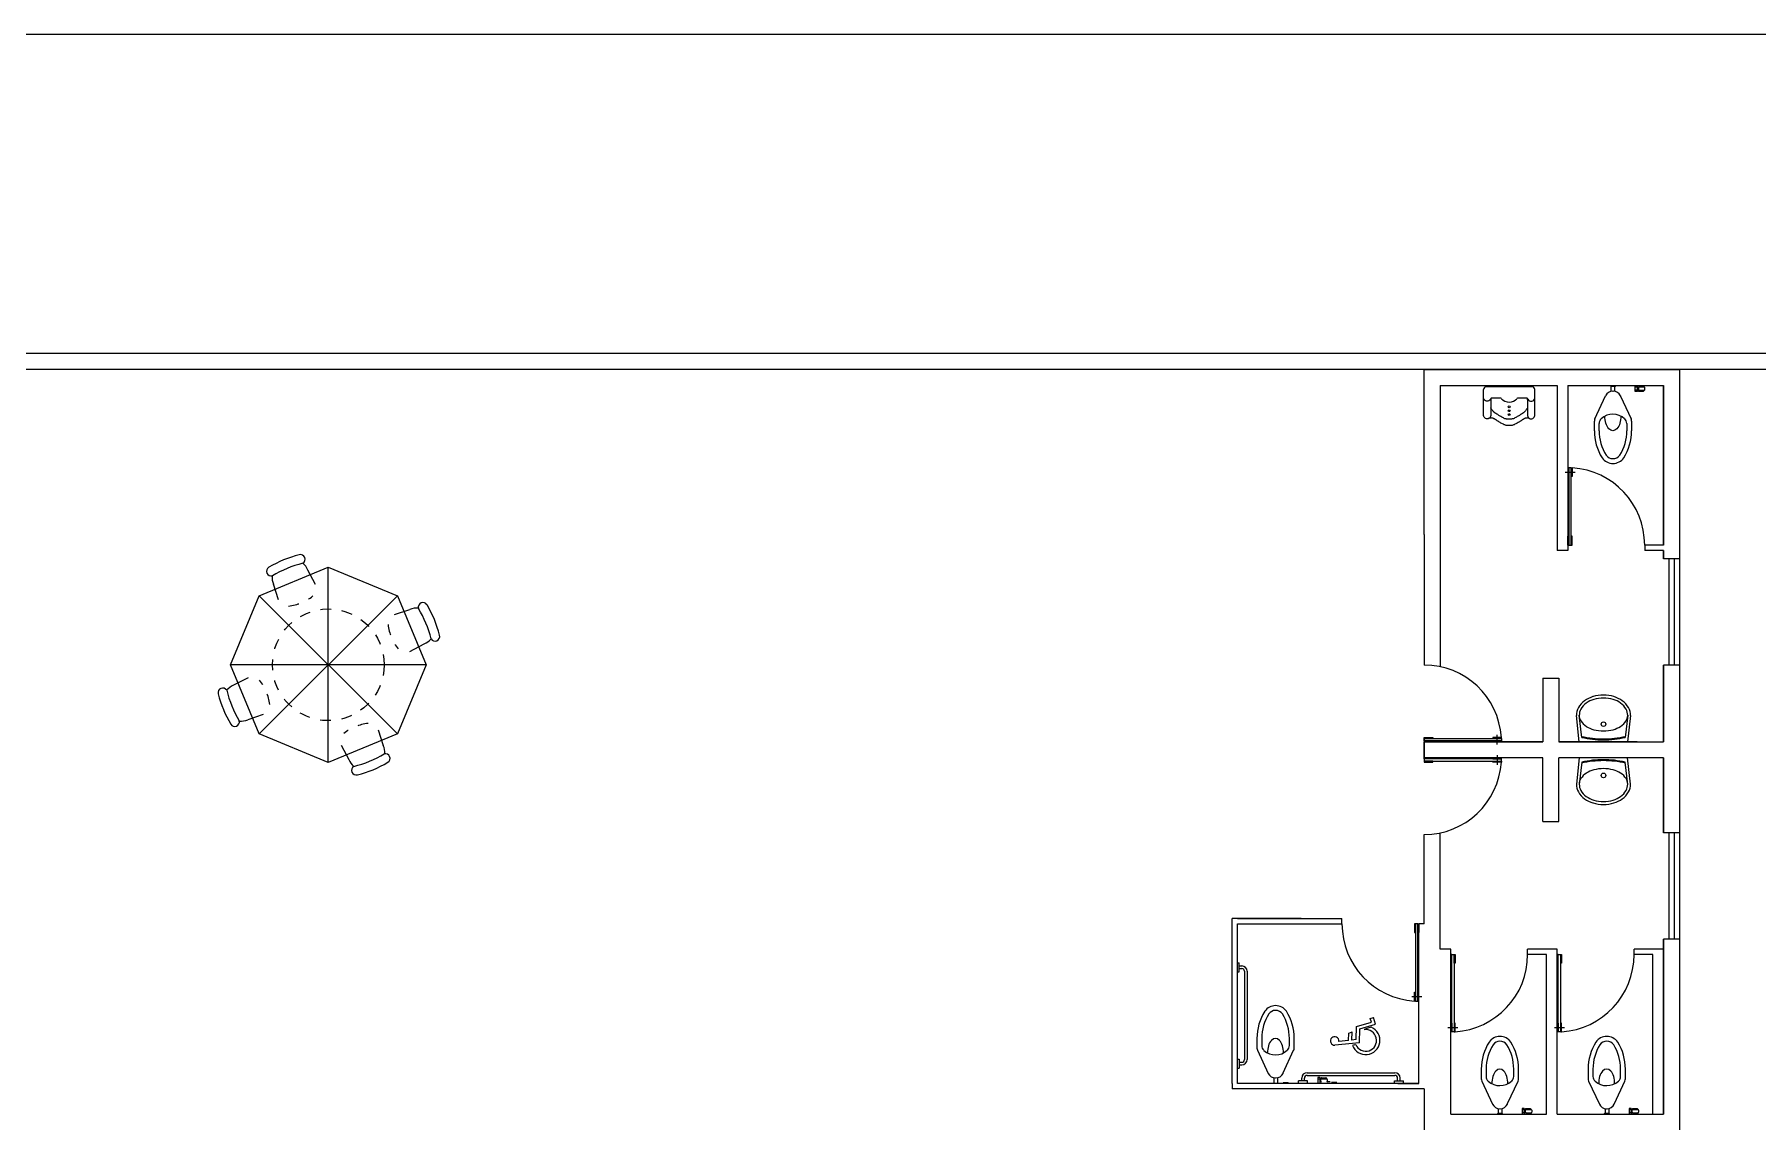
# Model space of a CAD drawing. Header units: millimetres. Extents: x 2667 to 2848, y -1 to 1765.
# Drawn here: x 2799.54 to 2815.73, y 1754.44 to 1764.66 of the extents above; entities that cross this region are included whole.
import ezdxf

# ---------------------------------------------------------------- set-up
doc = ezdxf.new("R2010")
doc.units = ezdxf.units.MM
doc.linetypes.add('P_6', pattern=[0.234375, 0.046875, -0.046875, 0.140625])
for name, color, linetype, lineweight in [('MURATURA_sezioni', 5, 'Continuous', 18), ('PORTE_infissi', 252, 'Continuous', 5), ('PROIEZIONI_finissime', 251, 'Continuous', 0), ('VETRATE', 171, 'Continuous', 9)]:
    doc.layers.add(name, color=color, linetype=linetype, lineweight=lineweight)
doc.layers.add('SANITARI', color=175, linetype='Continuous')

msp = doc.modelspace()

# ---------------------------------------------------------------- linework, layer by layer
at = {"linetype": 'Continuous'}
for p, q in [((2801.656, 1759.381), (2802.305, 1759.65)), ((2802.184, 1759.486), (2802.113, 1759.622)), ((2802.305, 1759.65), (2802.955, 1759.381)), ((2802.305, 1757.813), (2802.305, 1759.65)), ((2801.838, 1759.343), (2801.789, 1759.488)), ((2801.387, 1758.731), (2801.656, 1759.381)), ((2801.656, 1758.082), (2802.955, 1759.381)), ((2802.955, 1758.082), (2801.656, 1759.381)), ((2802.955, 1759.381), (2803.224, 1758.731)), ((2802.927, 1759.203), (2803.072, 1759.252)), ((2803.07, 1758.857), (2803.206, 1758.928)), ((2801.656, 1758.082), (2801.387, 1758.731)), ((2803.224, 1758.731), (2801.387, 1758.731)), ((2803.224, 1758.731), (2802.955, 1758.082)), ((2801.551, 1758.61), (2801.415, 1758.539)), ((2801.694, 1758.264), (2801.548, 1758.215)), ((2802.305, 1757.813), (2801.656, 1758.082)), ((2802.955, 1758.082), (2802.305, 1757.813)), ((2802.427, 1757.977), (2802.498, 1757.84)), ((2802.773, 1758.12), (2802.822, 1757.974))]:
    msp.add_line(p, q, dxfattribs=at)
for p in [(2812.355, 1754.796), (2812.447, 1754.796)]:
    msp.add_line(p, (2812.551, 1754.796))
msp.add_lwpolyline([(2684.449, 1677.657), (2827.449, 1677.657), (2827.449, 1764.657), (2684.449, 1764.657)], close=True)
at = {"linetype": 'P_6'}
msp.add_circle((2802.305, 1758.731), 0.525, dxfattribs=at)
at = {"linetype": 'Continuous'}
for centre, radius, start, end in [((2802.287, 1758.747), 1.05, 104.0445, 120.9555), ((2802.043, 1759.724), 0.0437, 300.9554, 104.0446), ((2801.769, 1759.61), 0.0437, 120.9555, 284.0445), ((2802.32, 1758.667), 1.05, 104.0445, 120.9555), ((2801.951, 1759.555), 0.175, 22.5, 48.7122), ((2801.951, 1759.555), 0.175, 176.118, 202.5), ((2803.194, 1759.272), 0.0437, 30.9555, 194.0445), ((2802.332, 1758.754), 1.05, 14.0445, 30.9555), ((2803.139, 1759.09), 0.175, 86.118, 112.5), ((2802.252, 1758.721), 1.05, 14.0445, 30.9555), ((2803.139, 1759.09), 0.175, 292.5, 318.7122), ((2803.308, 1758.998), 0.0437, 210.9555, 14.0445), ((2801.313, 1758.469), 0.0437, 30.9555, 194.0445), ((2801.481, 1758.377), 0.175, 112.5, 138.7122), ((2802.369, 1758.746), 1.05, 194.0445, 210.9555), ((2802.289, 1758.713), 1.05, 194.0445, 210.9555), ((2801.426, 1758.195), 0.0437, 210.9555, 14.0445), ((2801.481, 1758.377), 0.175, 266.118, 292.5), ((2802.66, 1757.907), 0.175, 356.118, 22.5), ((2802.66, 1757.907), 0.175, 202.5, 228.7122), ((2802.291, 1758.795), 1.05, 284.0445, 300.9555), ((2802.324, 1758.715), 1.05, 284.0445, 300.9555), ((2802.841, 1757.852), 0.0437, 300.9554, 104.0446), ((2802.568, 1757.739), 0.0437, 120.9555, 284.0445)]:
    msp.add_arc(centre, radius, start, end, dxfattribs=at)
at = {"linetype": 'P_6'}
for centre, start, end in [((2801.881, 1759.728), 276.3913, 308.6087), ((2803.312, 1759.16), 186.3913, 218.6087), ((2801.309, 1758.307), 6.3913, 38.6087), ((2802.73, 1757.735), 96.3913, 128.6087)]:
    msp.add_arc(centre, 0.448, start, end, dxfattribs=at)
at = {"layer": 'MURATURA_sezioni'}
for p, q in [((2812.601, 1761.507), (2815.001, 1761.507)), ((2812.601, 1759.957), (2812.601, 1761.507)), ((2815.001, 1761.507), (2815.001, 1754.357)), ((2812.751, 1761.357), (2812.751, 1758.714)), ((2812.751, 1761.357), (2813.851, 1761.357)), ((2813.851, 1761.357), (2813.851, 1759.807)), ((2813.851, 1761.357), (2813.851, 1760.757)), ((2813.951, 1761.357), (2814.851, 1761.357)), ((2813.951, 1761.357), (2813.951, 1759.807)), ((2813.951, 1761.357), (2813.951, 1760.757)), ((2814.851, 1761.357), (2814.851, 1759.857)), ((2814.851, 1759.857), (2814.851, 1761.357)), ((2812.601, 1759.957), (2812.601, 1758.729)), ((2812.601, 1759.957), (2812.601, 1758.729)), ((2813.951, 1759.807), (2813.851, 1759.807)), ((2814.851, 1759.857), (2814.673, 1759.857)), ((2814.673, 1759.857), (2814.673, 1759.807)), ((2814.851, 1759.807), (2814.673, 1759.807)), ((2814.851, 1759.807), (2814.851, 1759.728)), ((2814.851, 1759.728), (2814.851, 1759.807)), ((2815.001, 1759.728), (2814.851, 1759.728)), ((2814.851, 1758.728), (2814.851, 1758.007)), ((2814.851, 1758.007), (2814.851, 1758.728)), ((2815.001, 1758.728), (2814.851, 1758.728)), ((2815.001, 1758.728), (2815.001, 1757.152)), ((2813.715, 1758.607), (2813.715, 1758.007)), ((2813.715, 1758.607), (2813.865, 1758.607)), ((2813.865, 1758.607), (2813.865, 1758.007)), ((2812.601, 1758.048), (2812.601, 1757.816)), ((2812.601, 1757.857), (2812.601, 1758.007)), ((2812.601, 1758.007), (2813.715, 1758.007)), ((2812.601, 1758.007), (2812.601, 1757.857)), ((2813.715, 1758.007), (2812.601, 1758.007)), ((2813.865, 1758.007), (2814.851, 1758.007)), ((2814.601, 1758.007), (2813.865, 1758.007)), ((2813.715, 1757.857), (2812.601, 1757.857)), ((2813.715, 1757.257), (2813.715, 1757.857)), ((2813.865, 1757.257), (2813.865, 1757.857)), ((2814.851, 1757.857), (2813.865, 1757.857)), ((2814.851, 1757.152), (2814.851, 1757.857)), ((2814.851, 1757.857), (2814.851, 1757.152)), ((2813.715, 1757.257), (2813.865, 1757.257)), ((2812.601, 1756.296), (2812.601, 1757.135)), ((2812.751, 1756.057), (2812.751, 1757.151)), ((2815.001, 1757.152), (2814.851, 1757.152)), ((2810.847, 1756.346), (2810.797, 1756.346)), ((2810.797, 1756.296), (2810.797, 1756.346)), ((2810.797, 1754.796), (2810.797, 1756.296)), ((2810.847, 1756.346), (2811.829, 1756.346)), ((2811.447, 1756.346), (2810.847, 1756.346)), ((2810.847, 1754.796), (2810.847, 1756.296)), ((2810.847, 1756.296), (2811.324, 1756.296)), ((2811.324, 1756.296), (2811.829, 1756.296)), ((2811.829, 1756.296), (2811.829, 1756.346)), ((2812.551, 1754.796), (2812.551, 1756.296)), ((2812.601, 1756.296), (2812.551, 1756.296)), ((2812.851, 1756.057), (2812.751, 1756.057)), ((2812.851, 1754.507), (2812.851, 1756.057)), ((2813.851, 1756.057), (2813.573, 1756.057)), ((2813.573, 1756.007), (2813.573, 1756.057)), ((2813.851, 1754.507), (2813.851, 1756.057)), ((2814.851, 1756.057), (2814.573, 1756.057)), ((2814.573, 1756.007), (2814.573, 1756.057)), ((2814.851, 1754.507), (2814.851, 1756.152)), ((2814.851, 1756.152), (2814.851, 1754.507)), ((2815.001, 1756.152), (2814.851, 1756.152)), ((2814.851, 1754.507), (2814.851, 1756.057)), ((2813.751, 1756.007), (2813.573, 1756.007)), ((2813.751, 1754.507), (2813.751, 1756.007)), ((2814.751, 1756.007), (2814.573, 1756.007)), ((2814.751, 1754.507), (2814.751, 1756.007)), ((2810.797, 1754.796), (2810.797, 1754.746)), ((2810.942, 1754.746), (2810.797, 1754.746)), ((2812.355, 1754.796), (2810.847, 1754.796)), ((2812.551, 1754.796), (2810.942, 1754.796)), ((2812.551, 1754.796), (2810.942, 1754.796)), ((2812.601, 1754.746), (2810.942, 1754.746)), ((2812.601, 1754.746), (2812.601, 1754.357)), ((2812.851, 1754.507), (2813.751, 1754.507)), ((2813.851, 1754.507), (2814.851, 1754.507))]:
    msp.add_line(p, q, dxfattribs=at)
for points in [[(2687.449, 1727.814), (2687.449, 1680.657), (2824.449, 1680.657), (2824.449, 1761.657), (2687.449, 1761.657), (2687.449, 1757.868)], [(2687.599, 1726.971), (2687.599, 1680.807), (2824.299, 1680.807), (2824.299, 1761.507), (2687.599, 1761.507), (2687.599, 1757.838)]]:
    msp.add_lwpolyline(points, dxfattribs=at)
at = {"layer": 'PORTE_infissi'}
for p, q in [((2813.925, 1760.542), (2814.019, 1760.542)), ((2813.286, 1757.981), (2813.286, 1758.074)), ((2813.286, 1757.883), (2813.286, 1757.79)), ((2812.578, 1755.611), (2812.484, 1755.611)), ((2812.825, 1755.322), (2812.919, 1755.322)), ((2813.825, 1755.322), (2813.919, 1755.322))]:
    msp.add_line(p, q, dxfattribs=at)
at = {"layer": 'PORTE_infissi', "const_width": 0.00436}
for points in [[(2813.949, 1760.561), (2813.949, 1760.523)], [(2813.995, 1760.561), (2813.995, 1760.523)], [(2813.305, 1758.051), (2813.268, 1758.051)], [(2813.305, 1758.005), (2813.268, 1758.005)], [(2813.305, 1757.86), (2813.268, 1757.86)], [(2813.305, 1757.814), (2813.268, 1757.814)], [(2812.508, 1755.592), (2812.508, 1755.63)], [(2812.554, 1755.592), (2812.554, 1755.63)], [(2812.849, 1755.303), (2812.849, 1755.341)], [(2812.895, 1755.303), (2812.895, 1755.341)], [(2813.849, 1755.303), (2813.849, 1755.341)], [(2813.895, 1755.303), (2813.895, 1755.341)]]:
    msp.add_lwpolyline(points, dxfattribs=at)
at = {"layer": 'PORTE_infissi'}
for points in [[(2813.96, 1760.583), (2813.951, 1760.583), (2813.951, 1760.501), (2813.96, 1760.501)], [(2813.961, 1760.583), (2813.961, 1759.857), (2813.983, 1759.857), (2813.983, 1760.583)], [(2813.984, 1760.583), (2813.992, 1760.583), (2813.992, 1760.501), (2813.984, 1760.501)], [(2813.96, 1759.857), (2813.951, 1759.857), (2813.951, 1759.94), (2813.96, 1759.94)], [(2813.984, 1759.857), (2813.992, 1759.857), (2813.992, 1759.94), (2813.984, 1759.94)], [(2812.601, 1758.039), (2812.601, 1758.048), (2812.684, 1758.048), (2812.684, 1758.039)], [(2813.328, 1758.017), (2812.601, 1758.017), (2812.601, 1758.039), (2813.328, 1758.039)], [(2812.601, 1758.016), (2812.601, 1758.007), (2812.684, 1758.007), (2812.684, 1758.016)], [(2813.328, 1758.039), (2813.328, 1758.048), (2813.245, 1758.048), (2813.245, 1758.039)], [(2813.328, 1758.016), (2813.328, 1758.007), (2813.245, 1758.007), (2813.245, 1758.016)], [(2812.601, 1757.848), (2812.601, 1757.857), (2812.684, 1757.857), (2812.684, 1757.848)], [(2813.328, 1757.848), (2812.601, 1757.848), (2812.601, 1757.826), (2813.328, 1757.826)], [(2812.601, 1757.825), (2812.601, 1757.816), (2812.684, 1757.816), (2812.684, 1757.825)], [(2813.328, 1757.848), (2813.328, 1757.857), (2813.245, 1757.857), (2813.245, 1757.848)], [(2813.328, 1757.825), (2813.328, 1757.816), (2813.245, 1757.816), (2813.245, 1757.825)], [(2812.519, 1756.296), (2812.51, 1756.296), (2812.51, 1756.214), (2812.519, 1756.214)], [(2812.542, 1755.57), (2812.542, 1756.296), (2812.52, 1756.296), (2812.52, 1755.57)], [(2812.543, 1756.296), (2812.551, 1756.296), (2812.551, 1756.214), (2812.543, 1756.214)], [(2812.86, 1756.007), (2812.851, 1756.007), (2812.851, 1755.925), (2812.86, 1755.925)], [(2812.861, 1755.281), (2812.861, 1756.007), (2812.883, 1756.007), (2812.883, 1755.281)], [(2812.884, 1756.007), (2812.892, 1756.007), (2812.892, 1755.925), (2812.884, 1755.925)], [(2813.86, 1756.007), (2813.851, 1756.007), (2813.851, 1755.925), (2813.86, 1755.925)], [(2813.861, 1755.281), (2813.861, 1756.007), (2813.883, 1756.007), (2813.883, 1755.281)], [(2813.884, 1756.007), (2813.892, 1756.007), (2813.892, 1755.925), (2813.884, 1755.925)], [(2812.519, 1755.57), (2812.51, 1755.57), (2812.51, 1755.652), (2812.519, 1755.652)], [(2812.543, 1755.57), (2812.551, 1755.57), (2812.551, 1755.652), (2812.543, 1755.652)], [(2812.86, 1755.281), (2812.851, 1755.281), (2812.851, 1755.363), (2812.86, 1755.363)], [(2812.884, 1755.281), (2812.892, 1755.281), (2812.892, 1755.363), (2812.884, 1755.363)], [(2813.86, 1755.281), (2813.851, 1755.281), (2813.851, 1755.363), (2813.86, 1755.363)], [(2813.884, 1755.281), (2813.892, 1755.281), (2813.892, 1755.363), (2813.884, 1755.363)]]:
    msp.add_lwpolyline(points, close=True, dxfattribs=at)
for centre, start, end in [((2813.946, 1759.857), 360, 86.3811), ((2812.601, 1758.002), 3.6189, 90), ((2812.601, 1757.862), 270, 356.3811), ((2812.556, 1756.296), 180, 266.3811), ((2812.846, 1756.007), 273.6189, 0), ((2813.846, 1756.007), 273.6189, 0)]:
    msp.add_arc(centre, 0.727, start, end, dxfattribs=at)
at = {"layer": 'PROIEZIONI_finissime'}
for p, q in [((2815.001, 1759.728), (2815.001, 1758.728)), ((2815.001, 1757.152), (2815.001, 1756.152))]:
    msp.add_line(p, q, dxfattribs=at)
at = {"layer": 'SANITARI'}
for p, q in [((2813.16, 1761.074), (2813.16, 1761.32)), ((2813.614, 1761.345), (2813.185, 1761.345)), ((2813.227, 1761.221), (2813.227, 1761.074)), ((2813.313, 1761.239), (2813.241, 1761.239)), ((2813.555, 1761.239), (2813.486, 1761.239)), ((2813.573, 1761.221), (2813.573, 1761.074)), ((2813.64, 1761.074), (2813.64, 1761.32)), ((2814.204, 1761.044), (2814.305, 1761.26)), ((2814.401, 1761.355), (2814.35, 1761.355)), ((2814.35, 1761.354), (2814.35, 1761.355)), ((2814.396, 1761.349), (2814.355, 1761.349)), ((2814.359, 1761.303), (2814.359, 1761.349)), ((2814.373, 1761.304), (2814.377, 1761.304)), ((2814.393, 1761.302), (2814.393, 1761.349)), ((2814.401, 1761.354), (2814.401, 1761.355)), ((2814.445, 1761.26), (2814.447, 1761.256)), ((2814.447, 1761.256), (2814.545, 1761.044)), ((2814.604, 1761.355), (2814.584, 1761.355)), ((2814.584, 1761.3), (2814.584, 1761.355)), ((2814.604, 1761.341), (2814.584, 1761.341)), ((2814.604, 1761.314), (2814.584, 1761.314)), ((2814.604, 1761.3), (2814.584, 1761.3)), ((2814.604, 1761.3), (2814.604, 1761.355)), ((2814.609, 1761.333), (2814.604, 1761.333)), ((2814.604, 1761.308), (2814.664, 1761.308)), ((2814.614, 1761.338), (2814.614, 1761.338)), ((2814.614, 1761.338), (2814.614, 1761.317)), ((2814.619, 1761.343), (2814.669, 1761.343)), ((2814.619, 1761.312), (2814.669, 1761.312)), ((2814.619, 1761.303), (2814.659, 1761.303)), ((2814.674, 1761.317), (2814.674, 1761.338)), ((2813.219, 1761.05), (2813.211, 1761.048)), ((2813.225, 1761.051), (2813.219, 1761.05)), ((2813.231, 1761.052), (2813.225, 1761.051)), ((2813.232, 1761.139), (2813.227, 1761.147)), ((2813.236, 1761.051), (2813.231, 1761.052)), ((2813.237, 1761.132), (2813.232, 1761.139)), ((2813.241, 1761.051), (2813.236, 1761.051)), ((2813.241, 1761.126), (2813.237, 1761.132)), ((2813.244, 1761.121), (2813.241, 1761.126)), ((2813.245, 1761.05), (2813.241, 1761.051)), ((2813.247, 1761.117), (2813.244, 1761.121)), ((2813.248, 1761.049), (2813.245, 1761.05)), ((2813.249, 1761.114), (2813.247, 1761.117)), ((2813.251, 1761.047), (2813.248, 1761.049)), ((2813.252, 1761.111), (2813.249, 1761.114)), ((2813.254, 1761.109), (2813.252, 1761.111)), ((2813.256, 1761.107), (2813.254, 1761.109)), ((2813.258, 1761.105), (2813.256, 1761.107)), ((2813.26, 1761.104), (2813.258, 1761.105)), ((2813.262, 1761.102), (2813.26, 1761.104)), ((2813.264, 1761.101), (2813.262, 1761.102)), ((2813.266, 1761.1), (2813.264, 1761.101)), ((2813.269, 1761.098), (2813.266, 1761.1)), ((2813.271, 1761.096), (2813.269, 1761.098)), ((2813.274, 1761.095), (2813.271, 1761.096)), ((2813.277, 1761.093), (2813.274, 1761.095)), ((2813.28, 1761.091), (2813.277, 1761.093)), ((2813.284, 1761.088), (2813.28, 1761.091)), ((2813.288, 1761.086), (2813.284, 1761.088)), ((2813.292, 1761.083), (2813.288, 1761.086)), ((2813.297, 1761.08), (2813.292, 1761.083)), ((2813.303, 1761.076), (2813.297, 1761.08)), ((2813.309, 1761.072), (2813.303, 1761.076)), ((2813.316, 1761.068), (2813.309, 1761.072)), ((2813.323, 1761.064), (2813.316, 1761.068)), ((2813.33, 1761.059), (2813.323, 1761.064)), ((2813.338, 1761.055), (2813.33, 1761.059)), ((2813.345, 1761.052), (2813.338, 1761.055)), ((2813.352, 1761.048), (2813.345, 1761.052)), ((2813.454, 1761.052), (2813.447, 1761.048)), ((2813.462, 1761.055), (2813.454, 1761.052)), ((2813.469, 1761.059), (2813.462, 1761.055)), ((2813.476, 1761.064), (2813.469, 1761.059)), ((2813.484, 1761.068), (2813.476, 1761.064)), ((2813.49, 1761.072), (2813.484, 1761.068)), ((2813.497, 1761.076), (2813.49, 1761.072)), ((2813.502, 1761.08), (2813.497, 1761.076)), ((2813.507, 1761.083), (2813.502, 1761.08)), ((2813.512, 1761.086), (2813.507, 1761.083)), ((2813.516, 1761.088), (2813.512, 1761.086)), ((2813.519, 1761.091), (2813.516, 1761.088)), ((2813.523, 1761.093), (2813.519, 1761.091)), ((2813.526, 1761.095), (2813.523, 1761.093)), ((2813.528, 1761.097), (2813.526, 1761.095)), ((2813.531, 1761.099), (2813.528, 1761.097)), ((2813.533, 1761.1), (2813.531, 1761.099)), ((2813.536, 1761.102), (2813.533, 1761.1)), ((2813.538, 1761.104), (2813.536, 1761.102)), ((2813.54, 1761.105), (2813.538, 1761.104)), ((2813.542, 1761.107), (2813.54, 1761.105)), ((2813.544, 1761.109), (2813.542, 1761.107)), ((2813.546, 1761.111), (2813.544, 1761.109)), ((2813.549, 1761.114), (2813.546, 1761.111)), ((2813.551, 1761.049), (2813.548, 1761.047)), ((2813.551, 1761.117), (2813.549, 1761.114)), ((2813.554, 1761.12), (2813.551, 1761.117)), ((2813.555, 1761.05), (2813.551, 1761.049)), ((2813.557, 1761.124), (2813.554, 1761.12)), ((2813.559, 1761.051), (2813.555, 1761.05)), ((2813.56, 1761.128), (2813.557, 1761.124)), ((2813.564, 1761.051), (2813.559, 1761.051)), ((2813.564, 1761.134), (2813.56, 1761.128)), ((2813.568, 1761.14), (2813.564, 1761.134)), ((2813.569, 1761.052), (2813.564, 1761.051)), ((2813.573, 1761.147), (2813.568, 1761.14)), ((2813.575, 1761.051), (2813.569, 1761.052)), ((2813.581, 1761.05), (2813.575, 1761.051)), ((2813.588, 1761.048), (2813.581, 1761.05)), ((2813.254, 1761.046), (2813.251, 1761.047)), ((2813.257, 1761.045), (2813.254, 1761.046)), ((2813.259, 1761.044), (2813.257, 1761.045)), ((2813.262, 1761.042), (2813.259, 1761.044)), ((2813.264, 1761.041), (2813.262, 1761.042)), ((2813.266, 1761.04), (2813.264, 1761.041)), ((2813.269, 1761.038), (2813.266, 1761.04)), ((2813.271, 1761.037), (2813.269, 1761.038)), ((2813.274, 1761.035), (2813.271, 1761.037)), ((2813.277, 1761.033), (2813.274, 1761.035)), ((2813.28, 1761.031), (2813.277, 1761.033)), ((2813.284, 1761.029), (2813.28, 1761.031)), ((2813.288, 1761.026), (2813.284, 1761.029)), ((2813.292, 1761.023), (2813.288, 1761.026)), ((2813.297, 1761.02), (2813.292, 1761.023)), ((2813.303, 1761.016), (2813.297, 1761.02)), ((2813.309, 1761.012), (2813.303, 1761.016)), ((2813.316, 1761.008), (2813.309, 1761.012)), ((2813.323, 1761.004), (2813.316, 1761.008)), ((2813.33, 1761), (2813.323, 1761.004)), ((2813.338, 1760.996), (2813.33, 1761)), ((2813.345, 1760.992), (2813.338, 1760.996)), ((2813.352, 1760.988), (2813.345, 1760.992)), ((2813.359, 1761.045), (2813.352, 1761.048)), ((2813.359, 1760.986), (2813.352, 1760.988)), ((2813.365, 1761.043), (2813.359, 1761.045)), ((2813.365, 1760.984), (2813.359, 1760.986)), ((2813.371, 1761.042), (2813.365, 1761.043)), ((2813.371, 1760.982), (2813.365, 1760.984)), ((2813.376, 1761.041), (2813.371, 1761.042)), ((2813.376, 1760.981), (2813.371, 1760.982)), ((2813.382, 1761.04), (2813.376, 1761.041)), ((2813.382, 1760.98), (2813.376, 1760.981)), ((2813.386, 1761.04), (2813.382, 1761.04)), ((2813.386, 1760.98), (2813.382, 1760.98)), ((2813.391, 1761.039), (2813.386, 1761.04)), ((2813.391, 1760.98), (2813.386, 1760.98)), ((2813.395, 1761.039), (2813.391, 1761.039)), ((2813.395, 1760.98), (2813.391, 1760.98)), ((2813.4, 1761.039), (2813.395, 1761.039)), ((2813.4, 1760.98), (2813.395, 1760.98)), ((2813.404, 1761.039), (2813.4, 1761.039)), ((2813.404, 1760.98), (2813.4, 1760.98)), ((2813.409, 1761.039), (2813.404, 1761.039)), ((2813.409, 1760.98), (2813.404, 1760.98)), ((2813.413, 1761.04), (2813.409, 1761.039)), ((2813.413, 1760.98), (2813.409, 1760.98)), ((2813.418, 1761.04), (2813.413, 1761.04)), ((2813.418, 1760.98), (2813.413, 1760.98)), ((2813.423, 1761.041), (2813.418, 1761.04)), ((2813.423, 1760.981), (2813.418, 1760.98)), ((2813.429, 1761.042), (2813.423, 1761.041)), ((2813.429, 1760.982), (2813.423, 1760.981)), ((2813.434, 1761.043), (2813.429, 1761.042)), ((2813.434, 1760.984), (2813.429, 1760.982)), ((2813.441, 1761.045), (2813.434, 1761.043)), ((2813.441, 1760.986), (2813.434, 1760.984)), ((2813.447, 1761.048), (2813.441, 1761.045)), ((2813.447, 1760.988), (2813.441, 1760.986)), ((2813.454, 1760.992), (2813.447, 1760.988)), ((2813.462, 1760.996), (2813.454, 1760.992)), ((2813.469, 1761), (2813.462, 1760.996)), ((2813.476, 1761.004), (2813.469, 1761)), ((2813.484, 1761.008), (2813.476, 1761.004)), ((2813.49, 1761.012), (2813.484, 1761.008)), ((2813.497, 1761.016), (2813.49, 1761.012)), ((2813.502, 1761.02), (2813.497, 1761.016)), ((2813.507, 1761.023), (2813.502, 1761.02)), ((2813.512, 1761.026), (2813.507, 1761.023)), ((2813.516, 1761.029), (2813.512, 1761.026)), ((2813.519, 1761.031), (2813.516, 1761.029)), ((2813.523, 1761.033), (2813.519, 1761.031)), ((2813.526, 1761.035), (2813.523, 1761.033)), ((2813.528, 1761.037), (2813.526, 1761.035)), ((2813.531, 1761.038), (2813.528, 1761.037)), ((2813.533, 1761.04), (2813.531, 1761.038)), ((2813.536, 1761.041), (2813.533, 1761.04)), ((2813.538, 1761.042), (2813.536, 1761.041)), ((2813.54, 1761.044), (2813.538, 1761.042)), ((2813.543, 1761.045), (2813.54, 1761.044)), ((2813.545, 1761.046), (2813.543, 1761.045)), ((2813.548, 1761.047), (2813.545, 1761.046)), ((2814.2, 1760.931), (2814.2, 1761.023)), ((2814.245, 1760.931), (2814.245, 1761)), ((2814.505, 1761), (2814.505, 1760.931)), ((2814.55, 1761.023), (2814.55, 1760.931)), ((2814.55, 1760.931), (2814.55, 1760.931)), ((2814.058, 1758.007), (2814.031, 1758.255)), ((2814.081, 1758.049), (2814.058, 1758.258)), ((2814.514, 1758.258), (2814.491, 1758.049)), ((2814.541, 1758.255), (2814.513, 1758.007)), ((2814.513, 1758.007), (2814.058, 1758.007)), ((2814.058, 1757.857), (2814.031, 1757.61)), ((2814.513, 1757.857), (2814.058, 1757.857)), ((2814.081, 1757.816), (2814.058, 1757.607)), ((2814.514, 1757.607), (2814.491, 1757.816)), ((2814.541, 1757.61), (2814.513, 1757.857)), ((2810.847, 1755.93), (2810.863, 1755.93)), ((2810.863, 1755.845), (2810.863, 1755.93)), ((2810.863, 1755.9), (2810.888, 1755.9)), ((2810.863, 1755.875), (2810.888, 1755.875)), ((2810.847, 1755.845), (2810.863, 1755.845)), ((2810.913, 1755.85), (2810.913, 1755.02)), ((2810.938, 1755.85), (2810.938, 1755.02)), ((2812.094, 1755.407), (2812.124, 1755.416)), ((2812.105, 1755.373), (2812.094, 1755.407)), ((2812.144, 1755.353), (2812.124, 1755.416)), ((2811.891, 1755.199), (2811.893, 1755.269)), ((2811.893, 1755.269), (2811.925, 1755.28)), ((2811.923, 1755.202), (2811.925, 1755.28)), ((2811.963, 1755.207), (2811.966, 1755.331)), ((2811.966, 1755.331), (2812.105, 1755.373)), ((2811.994, 1755.178), (2811.998, 1755.308)), ((2811.998, 1755.308), (2812.144, 1755.353)), ((2812.073, 1755.314), (2812.037, 1755.302)), ((2812.104, 1755.324), (2812.073, 1755.314)), ((2811.03, 1755.219), (2811.03, 1755.128)), ((2811.034, 1755.107), (2811.134, 1754.89)), ((2811.075, 1755.219), (2811.075, 1755.151)), ((2811.277, 1754.895), (2811.375, 1755.107)), ((2811.335, 1755.151), (2811.335, 1755.219)), ((2811.38, 1755.219), (2811.38, 1755.219)), ((2811.38, 1755.128), (2811.38, 1755.219)), ((2811.994, 1755.178), (2811.762, 1755.155)), ((2811.891, 1755.199), (2811.8, 1755.19)), ((2811.963, 1755.207), (2811.923, 1755.202)), ((2811.945, 1755.158), (2811.927, 1755.153)), ((2811.945, 1755.158), (2811.958, 1755.161)), ((2810.847, 1755.025), (2810.863, 1755.025)), ((2810.847, 1754.94), (2810.863, 1754.94)), ((2810.863, 1755.025), (2810.863, 1754.94)), ((2810.863, 1754.995), (2810.888, 1754.995)), ((2810.863, 1754.97), (2810.888, 1754.97)), ((2813.138, 1754.931), (2813.138, 1754.839)), ((2813.183, 1754.931), (2813.183, 1754.862)), ((2813.443, 1754.862), (2813.443, 1754.931)), ((2813.488, 1754.931), (2813.488, 1754.931)), ((2813.488, 1754.839), (2813.488, 1754.931)), ((2814.142, 1754.931), (2814.142, 1754.839)), ((2814.187, 1754.931), (2814.187, 1754.862)), ((2814.447, 1754.862), (2814.447, 1754.931)), ((2814.492, 1754.931), (2814.492, 1754.931)), ((2814.492, 1754.839), (2814.492, 1754.931)), ((2811.188, 1754.848), (2811.188, 1754.802)), ((2811.203, 1754.847), (2811.207, 1754.847)), ((2811.223, 1754.849), (2811.223, 1754.802)), ((2811.275, 1754.89), (2811.277, 1754.895)), ((2811.275, 1754.797), (2811.275, 1754.796)), ((2811.326, 1754.796), (2811.275, 1754.796)), ((2811.321, 1754.802), (2811.28, 1754.802)), ((2811.326, 1754.797), (2811.326, 1754.796)), ((2811.421, 1754.796), (2811.421, 1754.821)), ((2811.506, 1754.821), (2811.421, 1754.821)), ((2811.451, 1754.821), (2811.451, 1754.846)), ((2811.476, 1754.821), (2811.476, 1754.846)), ((2811.501, 1754.896), (2812.326, 1754.896)), ((2811.501, 1754.871), (2812.326, 1754.871)), ((2811.506, 1754.796), (2811.506, 1754.821)), ((2811.622, 1754.851), (2811.601, 1754.851)), ((2811.601, 1754.851), (2811.601, 1754.797)), ((2811.622, 1754.837), (2811.601, 1754.837)), ((2811.622, 1754.851), (2811.622, 1754.797)), ((2811.622, 1754.844), (2811.681, 1754.844)), ((2811.626, 1754.818), (2811.622, 1754.818)), ((2811.631, 1754.813), (2811.631, 1754.834)), ((2811.631, 1754.813), (2811.631, 1754.813)), ((2811.636, 1754.848), (2811.677, 1754.848)), ((2811.636, 1754.839), (2811.686, 1754.839)), ((2811.691, 1754.834), (2811.691, 1754.813)), ((2811.717, 1754.81), (2811.696, 1754.81)), ((2811.732, 1754.808), (2811.781, 1754.808)), ((2812.321, 1754.821), (2812.406, 1754.821)), ((2812.321, 1754.796), (2812.321, 1754.821)), ((2812.351, 1754.821), (2812.351, 1754.846)), ((2812.376, 1754.821), (2812.376, 1754.846)), ((2812.406, 1754.796), (2812.406, 1754.821)), ((2813.142, 1754.818), (2813.243, 1754.602)), ((2813.385, 1754.606), (2813.483, 1754.818)), ((2814.146, 1754.818), (2814.247, 1754.602)), ((2814.389, 1754.606), (2814.487, 1754.818)), ((2813.383, 1754.602), (2813.385, 1754.606)), ((2814.387, 1754.602), (2814.389, 1754.606)), ((2813.288, 1754.508), (2813.288, 1754.507)), ((2813.339, 1754.507), (2813.288, 1754.507)), ((2813.334, 1754.513), (2813.293, 1754.513)), ((2813.297, 1754.559), (2813.297, 1754.513)), ((2813.311, 1754.558), (2813.315, 1754.558)), ((2813.331, 1754.56), (2813.331, 1754.513)), ((2813.339, 1754.508), (2813.339, 1754.507)), ((2813.542, 1754.561), (2813.522, 1754.561)), ((2813.522, 1754.561), (2813.522, 1754.507)), ((2813.542, 1754.548), (2813.522, 1754.548)), ((2813.542, 1754.521), (2813.522, 1754.521)), ((2813.542, 1754.507), (2813.522, 1754.507)), ((2813.542, 1754.561), (2813.542, 1754.507)), ((2813.542, 1754.554), (2813.602, 1754.554)), ((2813.547, 1754.529), (2813.542, 1754.529)), ((2813.552, 1754.524), (2813.552, 1754.545)), ((2813.552, 1754.524), (2813.552, 1754.524)), ((2813.557, 1754.559), (2813.597, 1754.559)), ((2813.557, 1754.55), (2813.607, 1754.55)), ((2813.557, 1754.519), (2813.607, 1754.519)), ((2813.612, 1754.545), (2813.612, 1754.524)), ((2814.292, 1754.508), (2814.292, 1754.507)), ((2814.343, 1754.507), (2814.292, 1754.507)), ((2814.338, 1754.513), (2814.297, 1754.513)), ((2814.301, 1754.559), (2814.301, 1754.513)), ((2814.315, 1754.558), (2814.319, 1754.558)), ((2814.335, 1754.56), (2814.335, 1754.513)), ((2814.343, 1754.508), (2814.343, 1754.507)), ((2814.547, 1754.561), (2814.526, 1754.561)), ((2814.526, 1754.561), (2814.526, 1754.507)), ((2814.547, 1754.548), (2814.526, 1754.548)), ((2814.547, 1754.521), (2814.526, 1754.521)), ((2814.547, 1754.507), (2814.526, 1754.507)), ((2814.547, 1754.561), (2814.547, 1754.507)), ((2814.547, 1754.554), (2814.606, 1754.554)), ((2814.551, 1754.529), (2814.547, 1754.529)), ((2814.556, 1754.524), (2814.556, 1754.545)), ((2814.556, 1754.524), (2814.556, 1754.524)), ((2814.561, 1754.559), (2814.601, 1754.559)), ((2814.561, 1754.55), (2814.611, 1754.55)), ((2814.561, 1754.519), (2814.611, 1754.519)), ((2814.616, 1754.545), (2814.616, 1754.524))]:
    msp.add_line(p, q, dxfattribs=at)
for centre, radius in [((2813.4, 1761.157), 0.00872), ((2813.4, 1761.12), 0.00872), ((2813.4, 1761.083), 0.00872), ((2814.286, 1758.173), 0.022), ((2814.286, 1757.691), 0.022)]:
    msp.add_circle(centre, radius, dxfattribs=at)
for centre, radius, start, end in [((2813.185, 1761.32), 0.0255, 90, 180), ((2813.241, 1761.221), 0.0183, 90, 156.7845), ((2813.245, 1761.221), 0.0183, 90, 180), ((2813.313, 1761.221), 0.0183, 41.8403, 90), ((2813.4, 1761.298), 0.0978, 221.8403, 318.1597), ((2813.486, 1761.221), 0.0183, 90, 138.1597), ((2813.555, 1761.221), 0.0183, 360, 90), ((2813.558, 1761.221), 0.0183, 23.2155, 90), ((2813.614, 1761.32), 0.0255, 360, 90), ((2814.373, 1761.229), 0.075, 90, 155.1576), ((2814.355, 1761.354), 0.00466, 180, 270), ((2814.377, 1761.229), 0.075, 24.8424, 90), ((2814.396, 1761.354), 0.00466, 270, 360), ((2814.609, 1761.338), 0.00503, 270, 0), ((2814.619, 1761.338), 0.00503, 90, 180), ((2814.619, 1761.317), 0.00503, 180, 270), ((2814.619, 1761.308), 0.00503, 186.8681, 270), ((2814.659, 1761.308), 0.00503, 270, 353.1319), ((2814.664, 1761.313), 0.00503, 270, 352.7176), ((2814.669, 1761.338), 0.00503, 0, 90), ((2814.669, 1761.317), 0.00503, 270, 0), ((2814.374, 1760.923), 0.164, 47.4772, 131.9712), ((2814.25, 1761.023), 0.05, 155.1576, 180), ((2814.679, 1760.931), 0.479, 179.9356, 211.9875), ((2814.305, 1761), 0.06, 132.5228, 180), ((2814.679, 1760.931), 0.434, 179.9324, 211.8123), ((2814.071, 1760.931), 0.434, 328.1877, 0.0676), ((2814.071, 1760.931), 0.479, 328.0125, 0.0644), ((2814.445, 1761), 0.06, 360, 47.4772), ((2814.5, 1761.023), 0.05, 0, 24.8424), ((2814.375, 1760.749), 0.125, 215.0968, 324.9032), ((2814.375, 1760.749), 0.08, 215.8958, 324.1042), ((2814.178, 1758.255), 0.147, 150.0636, 180), ((2814.229, 1758.225), 0.207, 125.7268, 150.0636), ((2814.178, 1758.255), 0.12, 150.0636, 180), ((2814.229, 1758.225), 0.18, 125.7268, 150.0636), ((2814.263, 1758.178), 0.265, 106.5907, 125.7268), ((2814.263, 1758.178), 0.238, 106.5907, 125.7268), ((2814.286, 1758.103), 0.343, 90, 106.5907), ((2814.286, 1758.103), 0.316, 90, 106.5907), ((2814.286, 1758.103), 0.343, 73.4093, 90), ((2814.286, 1758.103), 0.316, 73.4093, 90), ((2814.308, 1758.178), 0.238, 54.2732, 73.4093), ((2814.308, 1758.178), 0.265, 54.2732, 73.4093), ((2814.342, 1758.225), 0.18, 29.9364, 54.2732), ((2814.342, 1758.225), 0.207, 29.9364, 54.2732), ((2814.394, 1758.255), 0.12, 360, 29.9364), ((2814.394, 1758.255), 0.147, 360, 29.9364), ((2814.153, 1758.255), 0.0955, 180, 212.9467), ((2814.217, 1758.296), 0.171, 212.9467, 237.416), ((2814.258, 1758.361), 0.248, 237.416, 255.1718), ((2814.313, 1758.361), 0.248, 284.8282, 302.584), ((2814.355, 1758.296), 0.171, 302.584, 327.0533), ((2814.418, 1758.255), 0.0955, 327.0533, 360), ((2814.286, 1758.929), 0.895, 256.693, 270), ((2814.286, 1758.929), 0.904, 256.8965, 270), ((2814.286, 1758.464), 0.355, 255.1718, 270), ((2814.286, 1758.464), 0.355, 270, 284.8282), ((2814.286, 1758.929), 0.895, 270, 283.307), ((2814.286, 1758.929), 0.904, 270, 283.1035), ((2814.286, 1756.935), 0.895, 90, 103.307), ((2814.286, 1756.935), 0.904, 90, 103.1035), ((2814.286, 1756.935), 0.904, 76.8965, 90), ((2814.286, 1756.935), 0.895, 76.693, 90), ((2814.153, 1757.61), 0.0955, 147.0533, 180), ((2814.217, 1757.568), 0.171, 122.584, 147.0533), ((2814.258, 1757.503), 0.248, 104.8282, 122.584), ((2814.286, 1757.4), 0.355, 90, 104.8282), ((2814.286, 1757.4), 0.355, 75.1718, 90), ((2814.313, 1757.503), 0.248, 57.416, 75.1718), ((2814.355, 1757.568), 0.171, 32.9467, 57.416), ((2814.418, 1757.61), 0.0955, 0, 32.9467), ((2814.178, 1757.61), 0.147, 180, 209.9364), ((2814.229, 1757.639), 0.207, 209.9364, 234.2732), ((2814.178, 1757.61), 0.12, 180, 209.9364), ((2814.229, 1757.639), 0.18, 209.9364, 234.2732), ((2814.263, 1757.687), 0.238, 234.2732, 253.4093), ((2814.308, 1757.687), 0.238, 286.5907, 305.7268), ((2814.342, 1757.639), 0.18, 305.7268, 330.0636), ((2814.342, 1757.639), 0.207, 305.7268, 330.0636), ((2814.394, 1757.61), 0.12, 330.0636, 0), ((2814.394, 1757.61), 0.147, 330.0636, 0), ((2814.263, 1757.687), 0.265, 234.2732, 253.4093), ((2814.286, 1757.761), 0.343, 253.4093, 270), ((2814.286, 1757.761), 0.316, 253.4093, 270), ((2814.286, 1757.761), 0.316, 270, 286.5907), ((2814.286, 1757.761), 0.343, 270, 286.5907), ((2814.308, 1757.687), 0.265, 286.5907, 305.7268), ((2810.888, 1755.85), 0.05, 0, 90), ((2810.888, 1755.85), 0.025, 0, 90), ((2811.509, 1755.22), 0.479, 148.0125, 180.0644), ((2811.509, 1755.22), 0.434, 148.1877, 180.0676), ((2811.205, 1755.402), 0.125, 35.0968, 144.9032), ((2811.205, 1755.402), 0.08, 35.8958, 144.1042), ((2810.901, 1755.22), 0.434, 359.9324, 31.8123), ((2810.901, 1755.22), 0.479, 359.9356, 31.9875), ((2811.76, 1755.195), 0.0399, 354.4914, 273.4208), ((2812.052, 1755.2), 0.134, 200.8862, 67.3863), ((2812.052, 1755.2), 0.102, 202.6772, 98.1242), ((2813.313, 1755.113), 0.125, 35.0968, 144.9032), ((2814.317, 1755.113), 0.125, 35.0968, 144.9032), ((2811.08, 1755.128), 0.05, 180, 204.8424), ((2811.135, 1755.151), 0.06, 180, 227.4772), ((2811.204, 1755.228), 0.164, 228.0288, 312.5228), ((2811.275, 1755.151), 0.06, 312.5228, 0), ((2811.33, 1755.128), 0.05, 335.1576, 360), ((2813.617, 1754.931), 0.479, 148.0125, 180.0644), ((2813.617, 1754.931), 0.434, 148.1877, 180.0676), ((2813.313, 1755.113), 0.08, 35.8958, 144.1042), ((2813.009, 1754.931), 0.434, 359.9324, 31.8123), ((2813.009, 1754.931), 0.479, 359.9356, 31.9875), ((2814.621, 1754.931), 0.479, 148.0125, 180.0644), ((2814.621, 1754.931), 0.434, 148.1877, 180.0676), ((2814.317, 1755.113), 0.08, 35.8958, 144.1042), ((2814.013, 1754.931), 0.434, 359.9324, 31.8123), ((2814.013, 1754.931), 0.479, 359.9356, 31.9875), ((2810.888, 1755.02), 0.025, 270, 0), ((2810.888, 1755.02), 0.05, 270, 0), ((2811.203, 1754.922), 0.075, 204.8424, 270), ((2811.207, 1754.922), 0.075, 270, 335.1576), ((2811.28, 1754.797), 0.00466, 90, 180), ((2811.321, 1754.797), 0.00466, 0, 90), ((2811.501, 1754.846), 0.05, 90, 180), ((2811.501, 1754.846), 0.025, 90, 180), ((2811.626, 1754.813), 0.00503, 0, 90), ((2811.636, 1754.843), 0.00503, 90, 173.1319), ((2811.636, 1754.834), 0.00503, 90, 180), ((2811.636, 1754.813), 0.00503, 180, 270), ((2811.677, 1754.843), 0.00503, 6.8681, 90), ((2811.681, 1754.839), 0.00503, 7.2824, 90), ((2811.686, 1754.834), 0.00503, 0, 90), ((2811.686, 1754.813), 0.00503, 270, 0), ((2812.326, 1754.846), 0.05, 0, 90), ((2812.326, 1754.846), 0.025, 0, 90), ((2813.188, 1754.839), 0.05, 180, 204.8424), ((2813.243, 1754.862), 0.06, 180, 227.4772), ((2813.312, 1754.939), 0.164, 228.0288, 312.5228), ((2813.383, 1754.862), 0.06, 312.5228, 0), ((2813.438, 1754.839), 0.05, 335.1576, 360), ((2814.192, 1754.839), 0.05, 180, 204.8424), ((2814.247, 1754.862), 0.06, 180, 227.4772), ((2814.316, 1754.939), 0.164, 228.0288, 312.5228), ((2814.387, 1754.862), 0.06, 312.5228, 0), ((2814.442, 1754.839), 0.05, 335.1576, 360), ((2813.311, 1754.633), 0.075, 204.8424, 270), ((2813.315, 1754.633), 0.075, 270, 335.1576), ((2814.315, 1754.633), 0.075, 204.8424, 270), ((2814.319, 1754.633), 0.075, 270, 335.1576), ((2813.293, 1754.508), 0.00466, 90, 180), ((2813.334, 1754.508), 0.00466, 0, 90), ((2813.547, 1754.524), 0.00503, 0, 90), ((2813.557, 1754.554), 0.00503, 90, 173.1319), ((2813.557, 1754.545), 0.00503, 90, 180), ((2813.557, 1754.524), 0.00503, 180, 270), ((2813.597, 1754.554), 0.00503, 6.8681, 90), ((2813.602, 1754.549), 0.00503, 7.2824, 90), ((2813.607, 1754.545), 0.00503, 0, 90), ((2813.607, 1754.524), 0.00503, 270, 0), ((2814.297, 1754.508), 0.00466, 90, 180), ((2814.338, 1754.508), 0.00466, 0, 90), ((2814.551, 1754.524), 0.00503, 0, 90), ((2814.561, 1754.554), 0.00503, 90, 173.1319), ((2814.561, 1754.545), 0.00503, 90, 180), ((2814.561, 1754.524), 0.00503, 180, 270), ((2814.601, 1754.554), 0.00503, 6.8681, 90), ((2814.606, 1754.549), 0.00503, 7.2824, 90), ((2814.611, 1754.545), 0.00503, 0, 90), ((2814.611, 1754.524), 0.00503, 270, 0)]:
    msp.add_arc(centre, radius, start, end, dxfattribs=at)
at = {"layer": 'SANITARI', "extrusion": (0, 0, -1)}
for centre, start_param, end_param in [((2813.193, 1761.239), 0.372675, 3.141593), ((2813.193, 1761.074), 1.002327, 3.141593), ((2813.193, 1761.074), 0, 1.002327)]:
    msp.add_ellipse(centre, major_axis=(0.0334, 0), ratio=0.91146, start_param=start_param, end_param=end_param, dxfattribs=at)
at = {"layer": 'SANITARI'}
for centre, major_axis, ratio, start_param, end_param in [((2813.606, 1761.239), (-0.0334, 0), 0.91146, 0.372675, 3.141593), ((2813.606, 1761.074), (-0.0334, 0), 0.91146, 0, 1.002327), ((2813.606, 1761.074), (-0.0334, 0), 0.91146, 1.002327, 3.141593), ((2811.204, 1755.091), (0, 0.128), 0.579882, 4.637148, 7.929222), ((2813.312, 1754.802), (0, 0.128), 0.579882, 4.637148, 7.929222), ((2814.316, 1754.802), (0, 0.128), 0.579882, 4.637148, 7.929222)]:
    msp.add_ellipse(centre, major_axis=major_axis, ratio=ratio, start_param=start_param, end_param=end_param, dxfattribs=at)
at = {"layer": 'SANITARI', "extrusion": (-7.7358e-16, 7.7358e-16, -1)}
msp.add_ellipse((2814.374, 1761.06), major_axis=(0, -0.128), ratio=0.579882, start_param=4.637148, end_param=7.929222, dxfattribs=at)
at = {"layer": 'VETRATE'}
for p, q in [((2814.901, 1759.728), (2814.901, 1758.728)), ((2814.951, 1759.728), (2814.951, 1758.728)), ((2814.901, 1757.152), (2814.901, 1756.152)), ((2814.951, 1757.152), (2814.951, 1756.152))]:
    msp.add_line(p, q, dxfattribs=at)

doc.saveas('drawing.dxf')
